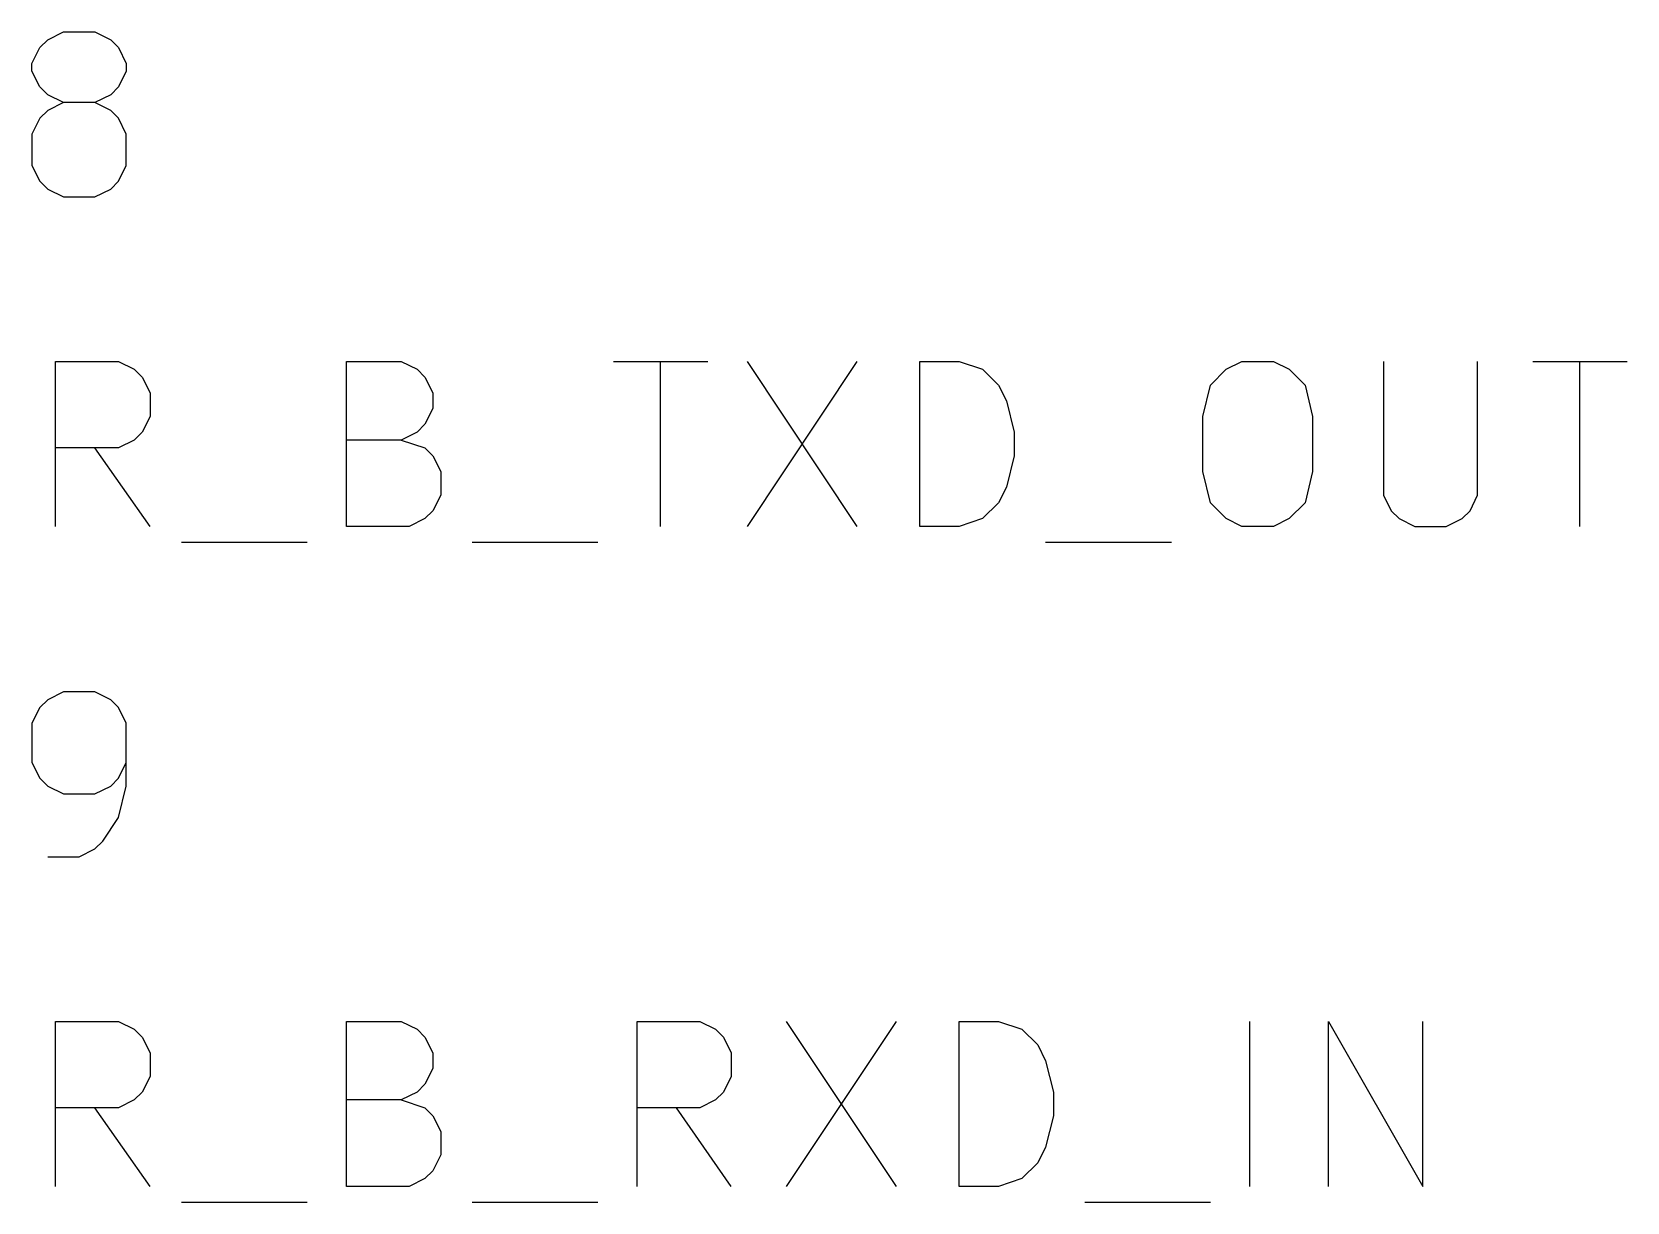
# Model space of a CAD drawing. Extents: x 0.4 to 16.1, y -11.3 to -0.4.
# Drawn here: x 14.5357 to 15.0191, y -5.3444 to -4.9897 of the extents above; entities that cross this region are included whole.
import ezdxf

# ---------------------------------------------------------------- set-up
doc = ezdxf.new("R2010")
doc.units = 0
doc.header["$MEASUREMENT"] = 0
doc.layers.add('CYAN2', color=4, linetype='CONTINUOUS')

msp = doc.modelspace()

# ---------------------------------------------------------------- linework, layer by layer
at = {"layer": 'CYAN2', "linetype": 'CONTINUOUS'}
for p, q in [((14.5381, -4.99451), (14.5405, -4.99213)), ((14.5405, -4.99213), (14.5453, -4.98975)), ((14.5453, -4.98975), (14.5548, -4.98975)), ((14.5548, -4.98975), (14.5596, -4.99213)), ((14.5596, -4.99213), (14.5619, -4.99451)), ((14.5357, -4.99928), (14.5381, -4.99451)), ((14.5619, -4.99451), (14.5643, -4.99928)), ((14.5357, -5.00166), (14.5357, -4.99928)), ((14.5381, -5.00642), (14.5357, -5.00166)), ((14.5643, -5.00166), (14.5619, -5.00642)), ((14.5643, -4.99928), (14.5643, -5.00166)), ((14.5405, -5.0088), (14.5381, -5.00642)), ((14.5619, -5.00642), (14.5596, -5.0088)), ((14.5453, -5.01118), (14.5405, -5.0088)), ((14.5453, -5.01118), (14.5405, -5.01356)), ((14.5548, -5.01118), (14.5453, -5.01118)), ((14.5596, -5.0088), (14.5548, -5.01118)), ((14.5596, -5.01356), (14.5548, -5.01118)), ((14.5381, -5.01594), (14.5357, -5.0207)), ((14.5405, -5.01356), (14.5381, -5.01594)), ((14.5619, -5.01594), (14.5596, -5.01356)), ((14.5643, -5.0207), (14.5619, -5.01594)), ((14.5357, -5.0207), (14.5357, -5.03023)), ((14.5643, -5.03023), (14.5643, -5.0207)), ((14.5357, -5.03023), (14.5381, -5.03499)), ((14.5619, -5.03499), (14.5643, -5.03023)), ((14.5381, -5.03499), (14.5405, -5.03737)), ((14.5596, -5.03737), (14.5619, -5.03499)), ((14.5405, -5.03737), (14.5453, -5.03975)), ((14.5453, -5.03975), (14.5548, -5.03975)), ((14.5548, -5.03975), (14.5596, -5.03737)), ((14.5429, -5.13963), (14.5429, -5.08963)), ((14.5429, -5.08963), (14.5619, -5.08963)), ((14.5619, -5.08963), (14.5667, -5.09201)), ((14.631, -5.13963), (14.631, -5.08963)), ((14.631, -5.08963), (14.6476, -5.08963)), ((14.6476, -5.08963), (14.6524, -5.09201)), ((14.7119, -5.08963), (14.7405, -5.08963)), ((14.7262, -5.13963), (14.7262, -5.08963)), ((14.7524, -5.08963), (14.7857, -5.13963)), ((14.7857, -5.08963), (14.7524, -5.13963)), ((14.8048, -5.13963), (14.8048, -5.08963)), ((14.8048, -5.08963), (14.8167, -5.08963)), ((14.8167, -5.08963), (14.8238, -5.09201)), ((14.8976, -5.09201), (14.9024, -5.08963)), ((14.9024, -5.08963), (14.9119, -5.08963)), ((14.9119, -5.08963), (14.9167, -5.09201)), ((14.9453, -5.08963), (14.9453, -5.13011)), ((14.9738, -5.13011), (14.9738, -5.08963)), ((14.9905, -5.08963), (15.0191, -5.08963)), ((15.0048, -5.13963), (15.0048, -5.08963)), ((14.5667, -5.09201), (14.5691, -5.09439)), ((14.5691, -5.09439), (14.5715, -5.09915)), ((14.6524, -5.09201), (14.6548, -5.09439)), ((14.6548, -5.09439), (14.6572, -5.09915)), ((14.8238, -5.09201), (14.8286, -5.09677)), ((14.8929, -5.09677), (14.8976, -5.09201)), ((14.9167, -5.09201), (14.9215, -5.09677)), ((14.5715, -5.09915), (14.5715, -5.1063)), ((14.6572, -5.09915), (14.6572, -5.10391)), ((14.8286, -5.09677), (14.831, -5.10154)), ((14.8905, -5.1063), (14.8929, -5.09677)), ((14.9215, -5.09677), (14.9238, -5.1063)), ((14.6572, -5.10391), (14.6548, -5.10868)), ((14.831, -5.10154), (14.8334, -5.11106)), ((14.5715, -5.1063), (14.5691, -5.11106)), ((14.6548, -5.10868), (14.6524, -5.11106)), ((14.8905, -5.12296), (14.8905, -5.1063)), ((14.9238, -5.1063), (14.9238, -5.12296)), ((14.5667, -5.11344), (14.5619, -5.11582)), ((14.5691, -5.11106), (14.5667, -5.11344)), ((14.6476, -5.11344), (14.631, -5.11344)), ((14.6524, -5.11106), (14.6476, -5.11344)), ((14.6476, -5.11344), (14.6548, -5.11582)), ((14.8334, -5.11106), (14.8334, -5.1182)), ((14.5619, -5.11582), (14.5429, -5.11582)), ((14.5715, -5.13963), (14.5548, -5.11582)), ((14.6548, -5.11582), (14.6572, -5.1182)), ((14.6572, -5.1182), (14.6596, -5.12296)), ((14.8334, -5.1182), (14.831, -5.12772)), ((14.6596, -5.12296), (14.6596, -5.13011)), ((14.8929, -5.13248), (14.8905, -5.12296)), ((14.9238, -5.12296), (14.9215, -5.13248)), ((14.831, -5.12772), (14.8286, -5.13248)), ((14.6596, -5.13011), (14.6572, -5.13487)), ((14.8286, -5.13248), (14.8238, -5.13725)), ((14.8976, -5.13725), (14.8929, -5.13248)), ((14.9215, -5.13248), (14.9167, -5.13725)), ((14.9453, -5.13011), (14.9476, -5.13487)), ((14.9715, -5.13487), (14.9738, -5.13011)), ((14.6548, -5.13725), (14.65, -5.13963)), ((14.6572, -5.13487), (14.6548, -5.13725)), ((14.8238, -5.13725), (14.8167, -5.13963)), ((14.9024, -5.13963), (14.8976, -5.13725)), ((14.9167, -5.13725), (14.9119, -5.13963)), ((14.9476, -5.13487), (14.95, -5.13725)), ((14.95, -5.13725), (14.9548, -5.13963)), ((14.9643, -5.13963), (14.9691, -5.13725)), ((14.9691, -5.13725), (14.9715, -5.13487)), ((14.65, -5.13963), (14.631, -5.13963)), ((14.8167, -5.13963), (14.8048, -5.13963)), ((14.9119, -5.13963), (14.9024, -5.13963)), ((14.9548, -5.13963), (14.9643, -5.13963)), ((14.581, -5.14439), (14.6191, -5.14439)), ((14.6691, -5.14439), (14.7072, -5.14439)), ((14.8429, -5.14439), (14.881, -5.14439)), ((14.5453, -5.18975), (14.5405, -5.19213)), ((14.5548, -5.18975), (14.5453, -5.18975)), ((14.5596, -5.19213), (14.5548, -5.18975)), ((14.5381, -5.19451), (14.5357, -5.19928)), ((14.5405, -5.19213), (14.5381, -5.19451)), ((14.5619, -5.19451), (14.5596, -5.19213)), ((14.5643, -5.19928), (14.5619, -5.19451)), ((14.5357, -5.19928), (14.5357, -5.21118)), ((14.5643, -5.21832), (14.5643, -5.19928)), ((14.5357, -5.21118), (14.5381, -5.21594)), ((14.5619, -5.21594), (14.5643, -5.21118)), ((14.5381, -5.21594), (14.5405, -5.21832)), ((14.5405, -5.21832), (14.5453, -5.2207)), ((14.5453, -5.2207), (14.5548, -5.2207)), ((14.5548, -5.2207), (14.5596, -5.21832)), ((14.5596, -5.21832), (14.5619, -5.21594)), ((14.5619, -5.22785), (14.5643, -5.21832)), ((14.5572, -5.23499), (14.5619, -5.22785)), ((14.5548, -5.23737), (14.5572, -5.23499)), ((14.5405, -5.23975), (14.55, -5.23975)), ((14.55, -5.23975), (14.5548, -5.23737)), ((14.5429, -5.33963), (14.5429, -5.28963)), ((14.5429, -5.28963), (14.5619, -5.28963)), ((14.5619, -5.28963), (14.5667, -5.29201)), ((14.5667, -5.29201), (14.5691, -5.29439)), ((14.631, -5.33963), (14.631, -5.28963)), ((14.631, -5.28963), (14.6476, -5.28963)), ((14.6476, -5.28963), (14.6524, -5.29201)), ((14.6524, -5.29201), (14.6548, -5.29439)), ((14.7191, -5.33963), (14.7191, -5.28963)), ((14.7191, -5.28963), (14.7381, -5.28963)), ((14.7381, -5.28963), (14.7429, -5.29201)), ((14.7429, -5.29201), (14.7453, -5.29439)), ((14.7643, -5.28963), (14.7976, -5.33963)), ((14.7976, -5.28963), (14.7643, -5.33963)), ((14.8167, -5.33963), (14.8167, -5.28963)), ((14.8167, -5.28963), (14.8286, -5.28963)), ((14.8286, -5.28963), (14.8357, -5.29201)), ((14.8357, -5.29201), (14.8405, -5.29677)), ((14.9048, -5.33963), (14.9048, -5.28963)), ((14.9286, -5.33963), (14.9286, -5.28963)), ((14.9286, -5.28963), (14.9572, -5.33963)), ((14.9572, -5.33963), (14.9572, -5.28963)), ((14.5691, -5.29439), (14.5715, -5.29915)), ((14.6548, -5.29439), (14.6572, -5.29915)), ((14.7453, -5.29439), (14.7476, -5.29915)), ((14.8405, -5.29677), (14.8429, -5.30154)), ((14.5715, -5.29915), (14.5715, -5.3063)), ((14.6572, -5.29915), (14.6572, -5.30391)), ((14.7476, -5.29915), (14.7476, -5.3063)), ((14.8429, -5.30154), (14.8453, -5.31106)), ((14.5715, -5.3063), (14.5691, -5.31106)), ((14.6572, -5.30391), (14.6548, -5.30868)), ((14.7476, -5.3063), (14.7453, -5.31106)), ((14.5691, -5.31106), (14.5667, -5.31344)), ((14.6524, -5.31106), (14.6476, -5.31344)), ((14.6548, -5.30868), (14.6524, -5.31106)), ((14.7453, -5.31106), (14.7429, -5.31344)), ((14.8453, -5.31106), (14.8453, -5.3182)), ((14.5619, -5.31582), (14.5429, -5.31582)), ((14.5715, -5.33963), (14.5548, -5.31582)), ((14.5667, -5.31344), (14.5619, -5.31582)), ((14.6476, -5.31344), (14.631, -5.31344)), ((14.6476, -5.31344), (14.6548, -5.31582)), ((14.6548, -5.31582), (14.6572, -5.3182)), ((14.7381, -5.31582), (14.7191, -5.31582)), ((14.7476, -5.33963), (14.731, -5.31582)), ((14.7429, -5.31344), (14.7381, -5.31582)), ((14.6572, -5.3182), (14.6596, -5.32296)), ((14.8453, -5.3182), (14.8429, -5.32772)), ((14.6596, -5.32296), (14.6596, -5.33011)), ((14.6596, -5.33011), (14.6572, -5.33487)), ((14.8429, -5.32772), (14.8405, -5.33248)), ((14.6572, -5.33487), (14.6548, -5.33725)), ((14.8405, -5.33248), (14.8357, -5.33725)), ((14.65, -5.33963), (14.631, -5.33963)), ((14.6548, -5.33725), (14.65, -5.33963)), ((14.8286, -5.33963), (14.8167, -5.33963)), ((14.8357, -5.33725), (14.8286, -5.33963)), ((14.581, -5.34439), (14.6191, -5.34439)), ((14.6691, -5.34439), (14.7072, -5.34439)), ((14.8548, -5.34439), (14.8929, -5.34439))]:
    msp.add_line(p, q, dxfattribs=at)

doc.saveas('drawing.dxf')
